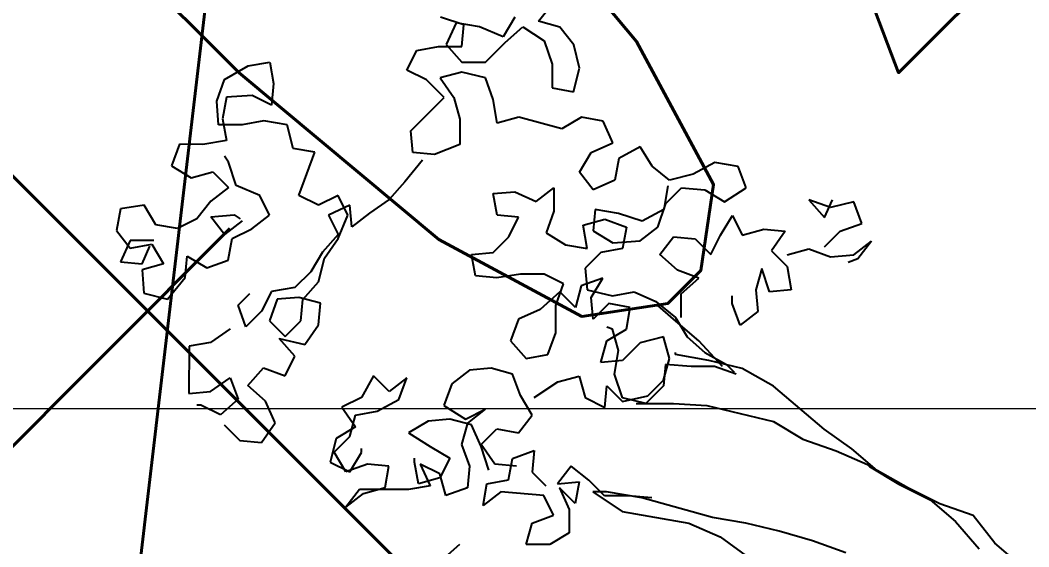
# Model space of a CAD drawing. Header units: millimetres. Extents: x 684983 to 685377, y 990360 to 990509.
# Drawn here: x 685000.111 to 685000.853, y 990435.936 to 990436.324 of the extents above; entities that cross this region are included whole.
import ezdxf

# ---------------------------------------------------------------- set-up
doc = ezdxf.new("R2010")
doc.units = ezdxf.units.MM
doc.header["$PDMODE"] = 35
doc.header["$PDSIZE"] = 0.2
for name, color, linetype, lineweight in [('BD', 1, 'Continuous', 40), ('grid', 8, 'Continuous', 9), ('GRID LEVELS', 7, 'Continuous', 13)]:
    doc.layers.add(name, color=color, linetype=linetype, lineweight=lineweight)
doc.layers.add('dim', color=7, linetype='Continuous')
doc.layers.add('TEAK', color=7, linetype='Continuous')
doc.styles.add('DIM', font='ARIALN.TTF', dxfattribs={"width": 0.8, "height": 1})
doc.styles.get("Standard").update_dxf_attribs({"font": 'RomanS'})
doc.dimstyles.get("Standard").update_dxf_attribs({"dimtxt": 1, "dimasz": 0.18, "dimexe": 0.18, "dimexo": 0.0625, "dimgap": 0.09, "dimtad": 0, "dimrnd": 0.05, "dimzin": 0, "dimdsep": 46, "dimtxsty": 'DIM', "dimcen": 0.09, "dimse1": 1, "dimse2": 1, "dimsd1": 1, "dimsd2": 1, "dimadec": 0, "dimazin": 0, "dimtfac": 1, "dimtix": 1, "dimtofl": 0, "dimtmove": 2, "dimatfit": 3, "dimfxl": 0, "dimtolj": 1, "dimtzin": 0, "dimarcsym": 0})

# ---------------------------------------------------------------- blocks, each defined once
blk = doc.blocks.new('*D19')
at = {"layer": 'Defpoints', "color": 0, "transparency": 16777216}
for p in [(685001.075, 990443.354), (684998.15248, 990425.80009), (684998.99455, 990425.70085)]:
    blk.add_point(p, dxfattribs=at)
at = {"layer": 'dim', "color": 0, "transparency": 16777216, "insert": (684999.19271, 990434.62666), "char_height": 1, "attachment_point": 5, "rotation": 83.27862, "style": 'DIM'}
blk.add_mtext('\\A1;17.80', dxfattribs=at)
blk = doc.blocks.new('A$C25655A80')
at = {"color": 62}
for p, q in [((-0.59955, 1.37521), (-0.59186, 1.38482)), ((-0.63609, 1.37332), (-0.64762, 1.37718)), ((-0.61109, 1.37714), (-0.61687, 1.36754)), ((-0.58898, 1.37232), (-0.59955, 1.37521)), ((-0.63993, 1.37429), (-0.64475, 1.36372)), ((-0.6284, 1.37235), (-0.63993, 1.37429)), ((-0.63706, 1.36275), (-0.63609, 1.37332)), ((-0.61687, 1.36754), (-0.6284, 1.37235)), ((-0.61591, 1.36465), (-0.60725, 1.37233)), ((-0.60725, 1.37233), (-0.59668, 1.3656)), ((-0.58226, 1.36366), (-0.58898, 1.37232)), ((-0.59668, 1.3656), (-0.59285, 1.35406)), ((-0.66398, 1.35124), (-0.65917, 1.36085)), ((-0.65917, 1.36085), (-0.64859, 1.36276)), ((-0.64859, 1.36276), (-0.63706, 1.36275)), ((-0.64475, 1.36372), (-0.63706, 1.35506)), ((-0.62553, 1.35505), (-0.61591, 1.36465)), ((-0.57939, 1.35212), (-0.58226, 1.36366)), ((-0.74185, 1.35323), (-0.73127, 1.35514)), ((-0.73127, 1.35514), (-0.72936, 1.34457)), ((-0.63706, 1.35506), (-0.62553, 1.35505)), ((-0.75339, 1.34651), (-0.74185, 1.35323)), ((-0.65438, 1.34642), (-0.66398, 1.35124)), ((-0.63707, 1.35025), (-0.64765, 1.34738)), ((-0.62554, 1.34736), (-0.63707, 1.35025)), ((-0.59285, 1.35406), (-0.59286, 1.34252)), ((-0.58228, 1.34059), (-0.57939, 1.35212)), ((-0.75724, 1.33594), (-0.75339, 1.34651)), ((-0.64573, 1.33776), (-0.65438, 1.34642)), ((-0.64765, 1.34738), (-0.64093, 1.33776)), ((-0.6217, 1.33678), (-0.62554, 1.34736)), ((-0.72936, 1.34457), (-0.73033, 1.33399)), ((-0.59286, 1.34252), (-0.58228, 1.34059)), ((-0.75629, 1.32441), (-0.75724, 1.33594)), ((-0.75244, 1.33786), (-0.75437, 1.32729)), ((-0.73994, 1.33881), (-0.75244, 1.33786)), ((-0.73033, 1.33399), (-0.73994, 1.33881)), ((-0.66209, 1.32144), (-0.64573, 1.33776)), ((-0.64093, 1.33776), (-0.63805, 1.32718)), ((-0.61979, 1.32524), (-0.6217, 1.33678)), ((-0.75437, 1.32729), (-0.75246, 1.31671)), ((-0.73418, 1.32631), (-0.74476, 1.32439)), ((-0.72265, 1.32437), (-0.73418, 1.32631)), ((-0.63805, 1.32718), (-0.63806, 1.31468)), ((-0.60921, 1.32812), (-0.61979, 1.32524)), ((-0.58807, 1.32233), (-0.60921, 1.32812)), ((-0.57845, 1.32809), (-0.58807, 1.32233)), ((-0.56788, 1.32616), (-0.57845, 1.32809)), ((-0.56308, 1.31558), (-0.56788, 1.32616)), ((-0.74476, 1.32439), (-0.75629, 1.32441)), ((-0.71977, 1.31284), (-0.72265, 1.32437)), ((-0.66114, 1.31086), (-0.66209, 1.32144)), ((-0.75246, 1.31671), (-0.76399, 1.3148)), ((-0.57366, 1.31078), (-0.56308, 1.31558)), ((-0.77553, 1.31481), (-0.77938, 1.30424)), ((-0.76399, 1.3148), (-0.77553, 1.31481)), ((-0.7092, 1.3109), (-0.71977, 1.31284)), ((-0.71691, 1.28976), (-0.7092, 1.3109)), ((-0.65056, 1.30989), (-0.66114, 1.31086)), ((-0.63806, 1.31468), (-0.65056, 1.30989)), ((-0.57944, 1.30117), (-0.57366, 1.31078)), ((-0.54962, 1.31364), (-0.5602, 1.30788)), ((-0.54386, 1.30402), (-0.54962, 1.31364)), ((-0.7515, 1.30614), (-0.75342, 1.30902)), ((-0.74767, 1.2946), (-0.7515, 1.30614)), ((-0.65633, 1.30701), (-0.665, 1.29644)), ((-0.5602, 1.30788), (-0.56214, 1.29731)), ((-0.5131, 1.30592), (-0.52368, 1.30016)), ((-0.50157, 1.30398), (-0.5131, 1.30592)), ((-0.77938, 1.30424), (-0.76978, 1.29846)), ((-0.76978, 1.29846), (-0.7592, 1.30134)), ((-0.7592, 1.30134), (-0.75152, 1.29364)), ((-0.57271, 1.29251), (-0.57944, 1.30117)), ((-0.53522, 1.29729), (-0.54386, 1.30402)), ((-0.49773, 1.29341), (-0.50157, 1.30398)), ((-0.665, 1.29644), (-0.67269, 1.2878)), ((-0.56214, 1.29731), (-0.57271, 1.29251)), ((-0.52368, 1.30016), (-0.53522, 1.29729)), ((-0.75152, 1.29364), (-0.76017, 1.28692)), ((-0.73614, 1.28978), (-0.74767, 1.2946)), ((-0.62174, 1.29064), (-0.61117, 1.29159)), ((-0.61983, 1.28006), (-0.62174, 1.29064)), ((-0.61117, 1.29159), (-0.6006, 1.28677)), ((-0.6006, 1.28677), (-0.59194, 1.29349)), ((-0.59194, 1.29349), (-0.59195, 1.28196)), ((-0.53618, 1.2944), (-0.53812, 1.28287)), ((-0.53715, 1.28575), (-0.52945, 1.29344)), ((-0.52945, 1.29344), (-0.51792, 1.29246)), ((-0.51792, 1.29246), (-0.50831, 1.28669)), ((-0.50831, 1.28669), (-0.49773, 1.29341)), ((-0.76017, 1.28692), (-0.76691, 1.27827)), ((-0.73134, 1.28016), (-0.73614, 1.28978)), ((-0.7073, 1.28495), (-0.71691, 1.28976)), ((-0.69769, 1.28974), (-0.7073, 1.28495)), ((-0.69289, 1.28013), (-0.69769, 1.28974)), ((-0.67269, 1.2878), (-0.68231, 1.28108)), ((-0.54101, 1.27422), (-0.53715, 1.28575)), ((-0.46698, 1.28761), (-0.45929, 1.27895)), ((-0.4564, 1.28376), (-0.46698, 1.28761)), ((-0.45929, 1.27895), (-0.45544, 1.2876)), ((-0.44487, 1.28663), (-0.4564, 1.28376)), ((-0.44103, 1.27605), (-0.44487, 1.28663)), ((-0.8044, 1.28311), (-0.80633, 1.27254)), ((-0.79286, 1.28503), (-0.8044, 1.28311)), ((-0.7871, 1.27541), (-0.79286, 1.28503)), ((-0.69192, 1.28493), (-0.7025, 1.28014)), ((-0.69097, 1.27436), (-0.69192, 1.28493)), ((-0.68231, 1.28108), (-0.69097, 1.27436)), ((-0.59195, 1.28196), (-0.5958, 1.27139)), ((-0.57176, 1.2829), (-0.57273, 1.27233)), ((-0.56023, 1.28097), (-0.57176, 1.2829)), ((-0.5487, 1.27711), (-0.56023, 1.28097)), ((-0.53812, 1.28287), (-0.5487, 1.27711)), ((-0.76691, 1.27827), (-0.77653, 1.27347)), ((-0.76018, 1.27923), (-0.74864, 1.28018)), ((-0.75346, 1.27057), (-0.76018, 1.27923)), ((-0.7448, 1.27729), (-0.75346, 1.27057)), ((-0.74864, 1.28018), (-0.74576, 1.27825)), ((-0.74, 1.27344), (-0.73134, 1.28016)), ((-0.7025, 1.28014), (-0.6977, 1.27052)), ((-0.69771, 1.2686), (-0.69289, 1.28013)), ((-0.60926, 1.27909), (-0.61983, 1.28006)), ((-0.61407, 1.26948), (-0.60926, 1.27909)), ((-0.57754, 1.27522), (-0.56696, 1.27809)), ((-0.56696, 1.27809), (-0.55639, 1.27423)), ((-0.51025, 1.27035), (-0.50447, 1.27995)), ((-0.50447, 1.27995), (-0.49968, 1.27034)), ((-0.45161, 1.27222), (-0.44103, 1.27605)), ((-0.80633, 1.27254), (-0.79961, 1.26388)), ((-0.77653, 1.27347), (-0.7871, 1.27541)), ((-0.74962, 1.26864), (-0.74, 1.27344)), ((-0.5958, 1.27139), (-0.5862, 1.26561)), ((-0.57562, 1.26368), (-0.57754, 1.27522)), ((-0.57273, 1.27233), (-0.56312, 1.26655)), ((-0.55639, 1.27423), (-0.55832, 1.26366)), ((-0.54967, 1.2675), (-0.54101, 1.27422)), ((-0.49968, 1.27034), (-0.4891, 1.27321)), ((-0.4891, 1.27321), (-0.47853, 1.27224)), ((-0.47853, 1.27224), (-0.48526, 1.26263)), ((-0.45931, 1.26453), (-0.45161, 1.27222)), ((-0.7996, 1.26773), (-0.80442, 1.25716)), ((-0.79961, 1.26388), (-0.78903, 1.2658)), ((-0.78807, 1.26772), (-0.7996, 1.26773)), ((-0.78903, 1.2658), (-0.78327, 1.25618)), ((-0.75155, 1.25807), (-0.74962, 1.26864)), ((-0.6977, 1.27052), (-0.7054, 1.26187)), ((-0.70444, 1.25899), (-0.69771, 1.2686)), ((-0.62177, 1.2618), (-0.61407, 1.26948)), ((-0.56312, 1.26655), (-0.54967, 1.2675)), ((-0.54006, 1.26076), (-0.53332, 1.26941)), ((-0.53332, 1.26941), (-0.52275, 1.26844)), ((-0.52275, 1.26844), (-0.51507, 1.26074)), ((-0.51507, 1.26074), (-0.51025, 1.27035)), ((-0.44489, 1.26067), (-0.43623, 1.2674)), ((-0.43623, 1.2674), (-0.44297, 1.25875)), ((-0.79385, 1.25619), (-0.78999, 1.26484)), ((-0.7054, 1.26187), (-0.71118, 1.25227)), ((-0.63234, 1.26085), (-0.62177, 1.2618)), ((-0.63043, 1.25027), (-0.63234, 1.26085)), ((-0.5862, 1.26561), (-0.57562, 1.26368)), ((-0.5689, 1.26175), (-0.57659, 1.25407)), ((-0.55832, 1.26366), (-0.5689, 1.26175)), ((-0.48526, 1.26263), (-0.47758, 1.25494)), ((-0.47757, 1.2607), (-0.467, 1.26358)), ((-0.467, 1.26358), (-0.45643, 1.25972)), ((-0.80442, 1.25716), (-0.79385, 1.25619)), ((-0.78327, 1.25618), (-0.79385, 1.2533)), ((-0.7727, 1.24944), (-0.77173, 1.26001)), ((-0.77173, 1.26001), (-0.76213, 1.25424)), ((-0.76213, 1.25424), (-0.75155, 1.25807)), ((-0.70734, 1.24746), (-0.70444, 1.25899)), ((-0.53141, 1.25306), (-0.54006, 1.26076)), ((-0.45643, 1.25972), (-0.44489, 1.26067)), ((-0.44297, 1.25875), (-0.44778, 1.25683)), ((-0.79385, 1.2533), (-0.7929, 1.24177)), ((-0.71118, 1.25227), (-0.71888, 1.24458)), ((-0.60832, 1.25121), (-0.61986, 1.2493)), ((-0.59678, 1.2512), (-0.60832, 1.25121)), ((-0.58718, 1.24638), (-0.59678, 1.2512)), ((-0.57659, 1.25407), (-0.57564, 1.24349)), ((-0.52084, 1.24921), (-0.53141, 1.25306)), ((-0.49008, 1.25399), (-0.49297, 1.24341)), ((-0.48624, 1.24245), (-0.49008, 1.25399)), ((-0.47758, 1.25494), (-0.47567, 1.2434)), ((-0.78137, 1.23887), (-0.7727, 1.24944)), ((-0.71504, 1.23881), (-0.70734, 1.24746)), ((-0.61986, 1.2493), (-0.63043, 1.25027)), ((-0.59103, 1.23581), (-0.58718, 1.24638)), ((-0.56795, 1.24925), (-0.57853, 1.24542)), ((-0.57372, 1.23964), (-0.56795, 1.24925)), ((-0.5295, 1.24153), (-0.52084, 1.24921)), ((-0.7929, 1.24177), (-0.78137, 1.23887)), ((-0.74676, 1.23596), (-0.74099, 1.24172)), ((-0.73041, 1.24267), (-0.73523, 1.23306)), ((-0.71888, 1.24458), (-0.73041, 1.24267)), ((-0.5891, 1.24254), (-0.59872, 1.2339)), ((-0.58142, 1.23484), (-0.5891, 1.24254)), ((-0.57853, 1.24542), (-0.58142, 1.23484)), ((-0.57564, 1.24349), (-0.56315, 1.2406)), ((-0.56315, 1.2406), (-0.55257, 1.24251)), ((-0.55257, 1.24251), (-0.542, 1.23769)), ((-0.52951, 1.22999), (-0.5295, 1.24153)), ((-0.49297, 1.24341), (-0.49202, 1.23284)), ((-0.47567, 1.2434), (-0.48624, 1.24245)), ((-0.72753, 1.23882), (-0.73139, 1.22825)), ((-0.71696, 1.23977), (-0.72753, 1.23882)), ((-0.70639, 1.23688), (-0.71696, 1.23977)), ((-0.71601, 1.22824), (-0.71504, 1.23881)), ((-0.70736, 1.22631), (-0.70639, 1.23688)), ((-0.57277, 1.22907), (-0.57372, 1.23964)), ((-0.56507, 1.23675), (-0.57277, 1.22907)), ((-0.5545, 1.23482), (-0.56507, 1.23675)), ((-0.542, 1.23769), (-0.5324, 1.22999)), ((-0.50451, 1.2367), (-0.50451, 1.24054)), ((-0.50068, 1.22612), (-0.50451, 1.2367)), ((-0.74293, 1.22538), (-0.74676, 1.23596)), ((-0.73523, 1.23306), (-0.74293, 1.22538)), ((-0.59872, 1.2339), (-0.6093, 1.2291)), ((-0.59104, 1.22236), (-0.59103, 1.23581)), ((-0.55643, 1.22425), (-0.5545, 1.23482)), ((-0.53336, 1.22903), (-0.54104, 1.23577)), ((-0.49202, 1.23284), (-0.50068, 1.22612)), ((-0.73139, 1.22825), (-0.7237, 1.22055)), ((-0.7237, 1.22055), (-0.71601, 1.22824)), ((-0.71409, 1.2167), (-0.70736, 1.22631)), ((-0.6093, 1.2291), (-0.61316, 1.21853)), ((-0.52087, 1.21845), (-0.53336, 1.22903)), ((-0.5324, 1.22999), (-0.52664, 1.22037)), ((-0.75062, 1.22442), (-0.76024, 1.2177)), ((-0.5949, 1.21179), (-0.59104, 1.22236)), ((-0.56316, 1.22425), (-0.56605, 1.22522)), ((-0.56605, 1.21849), (-0.55643, 1.22425)), ((-0.56029, 1.21368), (-0.56316, 1.22425)), ((-0.76024, 1.2177), (-0.77081, 1.21579)), ((-0.72659, 1.2196), (-0.71409, 1.2167)), ((-0.71891, 1.21094), (-0.72659, 1.2196)), ((-0.61316, 1.21853), (-0.60547, 1.20987)), ((-0.56895, 1.20792), (-0.56605, 1.21849)), ((-0.54971, 1.21751), (-0.55837, 1.20887)), ((-0.53817, 1.22038), (-0.54971, 1.21751)), ((-0.5353, 1.20981), (-0.53817, 1.22038)), ((-0.52664, 1.22037), (-0.51799, 1.21268)), ((-0.50935, 1.20594), (-0.52087, 1.21845)), ((-0.77081, 1.21579), (-0.77083, 1.19272)), ((-0.60547, 1.20987), (-0.5949, 1.21179)), ((-0.56222, 1.20214), (-0.56029, 1.21368)), ((-0.51799, 1.21268), (-0.50742, 1.2069)), ((-0.72372, 1.20133), (-0.71891, 1.21094)), ((-0.55837, 1.20887), (-0.56895, 1.20792)), ((-0.53722, 1.20693), (-0.5382, 1.19635)), ((-0.53819, 1.19924), (-0.5353, 1.20981)), ((-0.52473, 1.20595), (-0.53722, 1.20693)), ((-0.50742, 1.2069), (-0.50358, 1.20305)), ((-0.74199, 1.19654), (-0.73429, 1.20518)), ((-0.73429, 1.20518), (-0.72372, 1.20133)), ((-0.63336, 1.20413), (-0.64201, 1.19741)), ((-0.62278, 1.20508), (-0.63336, 1.20413)), ((-0.61221, 1.20219), (-0.62278, 1.20508)), ((-0.60837, 1.19161), (-0.61221, 1.20219)), ((-0.55839, 1.1906), (-0.56222, 1.20214)), ((-0.51319, 1.20594), (-0.52473, 1.20595)), ((-0.50262, 1.20209), (-0.51319, 1.20594)), ((-0.76026, 1.19367), (-0.75064, 1.20039)), ((-0.75064, 1.20039), (-0.7468, 1.18981)), ((-0.68046, 1.20129), (-0.68624, 1.19072)), ((-0.67278, 1.19359), (-0.68046, 1.20129)), ((-0.66412, 1.20031), (-0.67278, 1.19359)), ((-0.66798, 1.18974), (-0.66412, 1.20031)), ((-0.64201, 1.19741), (-0.64587, 1.18684)), ((-0.60165, 1.19064), (-0.5901, 1.19832)), ((-0.5901, 1.19832), (-0.57953, 1.2012)), ((-0.57953, 1.2012), (-0.57665, 1.19062)), ((-0.54589, 1.19155), (-0.53819, 1.19924)), ((-0.77083, 1.19272), (-0.76026, 1.19367)), ((-0.73335, 1.18884), (-0.74199, 1.19654)), ((-0.60262, 1.18199), (-0.60837, 1.19161)), ((-0.56704, 1.1858), (-0.56607, 1.19638)), ((-0.56607, 1.19638), (-0.55839, 1.18868)), ((-0.5382, 1.19635), (-0.54685, 1.18771)), ((-0.76507, 1.18695), (-0.76699, 1.18695)), ((-0.75546, 1.18213), (-0.76507, 1.18695)), ((-0.7468, 1.18981), (-0.75546, 1.18213)), ((-0.72855, 1.17826), (-0.73335, 1.18884)), ((-0.68624, 1.19072), (-0.69586, 1.18592)), ((-0.67856, 1.18398), (-0.66798, 1.18974)), ((-0.64587, 1.18684), (-0.6353, 1.1801)), ((-0.57665, 1.19062), (-0.56704, 1.1858)), ((-0.55839, 1.18868), (-0.54589, 1.19155)), ((-0.54685, 1.18771), (-0.55839, 1.1906)), ((-0.55166, 1.18771), (-0.5334, 1.1877)), ((-0.5334, 1.1877), (-0.51706, 1.18672)), ((-0.51706, 1.18672), (-0.48438, 1.179)), ((-0.69586, 1.18592), (-0.68914, 1.1763)), ((-0.69203, 1.1715), (-0.68913, 1.18207)), ((-0.68913, 1.18207), (-0.67856, 1.18398)), ((-0.6353, 1.1801), (-0.62568, 1.1849)), ((-0.62568, 1.1849), (-0.63434, 1.17818)), ((-0.60935, 1.17335), (-0.60262, 1.18199)), ((-0.75354, 1.17732), (-0.74586, 1.16963)), ((-0.73529, 1.16865), (-0.72855, 1.17826)), ((-0.65357, 1.17915), (-0.66319, 1.1734)), ((-0.64299, 1.18011), (-0.65357, 1.17915)), ((-0.63242, 1.17721), (-0.64299, 1.18011)), ((-0.63434, 1.17818), (-0.63724, 1.1676)), ((-0.62762, 1.16663), (-0.63242, 1.17721)), ((-0.48438, 1.179), (-0.46997, 1.17033)), ((-0.68914, 1.1763), (-0.69876, 1.17054)), ((-0.66319, 1.1734), (-0.65262, 1.16666)), ((-0.62762, 1.1676), (-0.61993, 1.17528)), ((-0.61993, 1.17528), (-0.60935, 1.17335)), ((-0.74586, 1.16963), (-0.73529, 1.16865)), ((-0.69876, 1.17054), (-0.70165, 1.15901)), ((-0.69972, 1.16382), (-0.69203, 1.1715)), ((-0.63724, 1.1676), (-0.6334, 1.15703)), ((-0.6209, 1.15798), (-0.62762, 1.1676)), ((-0.46997, 1.17033), (-0.45363, 1.16455)), ((-0.69396, 1.1542), (-0.69972, 1.16382)), ((-0.69204, 1.1542), (-0.68627, 1.1638)), ((-0.68627, 1.1638), (-0.68626, 1.16573)), ((-0.65262, 1.16666), (-0.64301, 1.16088)), ((-0.62379, 1.15509), (-0.62762, 1.16663)), ((-0.61225, 1.16085), (-0.60167, 1.16469)), ((-0.60167, 1.16469), (-0.60264, 1.15411)), ((-0.45363, 1.16455), (-0.43826, 1.15781)), ((-0.70165, 1.15901), (-0.69204, 1.1542)), ((-0.68339, 1.15803), (-0.69396, 1.1542)), ((-0.67281, 1.15706), (-0.68339, 1.15803)), ((-0.67475, 1.14649), (-0.67281, 1.15706)), ((-0.66031, 1.15897), (-0.66031, 1.1609)), ((-0.6584, 1.1484), (-0.66031, 1.15897)), ((-0.65743, 1.15801), (-0.65264, 1.14743)), ((-0.64782, 1.15319), (-0.65743, 1.15801)), ((-0.64301, 1.16088), (-0.64783, 1.15127)), ((-0.6334, 1.15703), (-0.63437, 1.14645)), ((-0.61033, 1.157), (-0.6209, 1.15798)), ((-0.61418, 1.15028), (-0.61225, 1.16085)), ((-0.43826, 1.15781), (-0.43729, 1.15685)), ((-0.64495, 1.14262), (-0.64782, 1.15319)), ((-0.60264, 1.15411), (-0.59592, 1.14738)), ((-0.58341, 1.15698), (-0.59015, 1.14833)), ((-0.57477, 1.15024), (-0.58341, 1.15698)), ((-0.43729, 1.15685), (-0.42288, 1.14818)), ((-0.65264, 1.14743), (-0.66321, 1.14552)), ((-0.64783, 1.15127), (-0.6584, 1.1484)), ((-0.62669, 1.13779), (-0.62476, 1.14837)), ((-0.62476, 1.14837), (-0.61418, 1.15028)), ((-0.59015, 1.14833), (-0.57957, 1.14929)), ((-0.57957, 1.14929), (-0.58151, 1.13871)), ((-0.56708, 1.14255), (-0.57477, 1.15024)), ((-0.42288, 1.14818), (-0.40751, 1.14048)), ((-0.68724, 1.14554), (-0.69398, 1.13689)), ((-0.69398, 1.13689), (-0.68532, 1.14362)), ((-0.66321, 1.14552), (-0.68724, 1.14554)), ((-0.68532, 1.14362), (-0.67475, 1.14649)), ((-0.63437, 1.14645), (-0.64495, 1.14262)), ((-0.61803, 1.14452), (-0.62669, 1.13779)), ((-0.59688, 1.14257), (-0.61803, 1.14452)), ((-0.59209, 1.13296), (-0.59688, 1.14257)), ((-0.58919, 1.14641), (-0.58439, 1.13583)), ((-0.58151, 1.13871), (-0.58919, 1.14641)), ((-0.56612, 1.14447), (-0.57285, 1.14447)), ((-0.57285, 1.14447), (-0.55844, 1.13485)), ((-0.55555, 1.14254), (-0.56708, 1.14255)), ((-0.54882, 1.14157), (-0.56612, 1.14447)), ((-0.54401, 1.14156), (-0.55555, 1.14254)), ((-0.51422, 1.13192), (-0.54882, 1.14157)), ((-0.40751, 1.14048), (-0.39502, 1.12989)), ((-0.60266, 1.12912), (-0.59209, 1.13296)), ((-0.58439, 1.13583), (-0.5844, 1.1243)), ((-0.55844, 1.13485), (-0.52576, 1.12905)), ((-0.60556, 1.11855), (-0.60266, 1.12912)), ((-0.52576, 1.12905), (-0.51039, 1.12231)), ((-0.49788, 1.12902), (-0.51422, 1.13192)), ((-0.48154, 1.12516), (-0.49788, 1.12902)), ((-0.39502, 1.12989), (-0.3835, 1.11642)), ((-0.5844, 1.1243), (-0.59402, 1.11854)), ((-0.46521, 1.12034), (-0.48154, 1.12516)), ((-0.63824, 1.11858), (-0.6469, 1.1109)), ((-0.59402, 1.11854), (-0.60556, 1.11855)), ((-0.51039, 1.12231), (-0.49598, 1.11172)), ((-0.44887, 1.11456), (-0.46521, 1.12034))]:
    blk.add_line(p, q, dxfattribs=at)
for p, q in [((-0.53241, 1.21173), (-0.53241, 1.21269)), ((-0.51607, 1.20883), (-0.53241, 1.21173)), ((-0.49974, 1.20497), (-0.51607, 1.20883)), ((-0.48436, 1.1963), (-0.49974, 1.20497)), ((-0.45939, 1.17513), (-0.48436, 1.1963)), ((-0.44594, 1.16551), (-0.45939, 1.17513)), ((-0.43345, 1.15492), (-0.44594, 1.16551)), ((-0.41808, 1.14625), (-0.43345, 1.15492)), ((-0.4027, 1.13855), (-0.41808, 1.14625)), ((-0.38637, 1.13277), (-0.4027, 1.13855)), ((-0.37581, 1.1193), (-0.38637, 1.13277)), ((-0.36332, 1.10871), (-0.37581, 1.1193))]:
    blk.add_line(p, q)
blk = doc.blocks.new('TR')
blk.add_blockref('A$C25655A80', (0.01921, 0.01485, 1.34531))

msp = doc.modelspace()

# ---------------------------------------------------------------- linework, layer by layer
at = {"layer": 'BD'}
msp.add_line((684998.99455, 990425.70085), (685001.075, 990443.354), dxfattribs=at)
at = {"layer": 'grid'}
msp.add_line((685085.19566, 990436.03806), (684982.76357, 990436.03806), dxfattribs=at)

# ---------------------------------------------------------------- block references
at = {"layer": 'TEAK', "xscale": 1.5, "yscale": 1.5, "zscale": 1.5}
msp.add_blockref('TR', (685001.363, 990434.238, 99.434), dxfattribs=at)

# ---------------------------------------------------------------- texts
at = {"layer": 'GRID LEVELS', "width": 0.5}
msp.add_text('99.402', height=0.8, rotation=45, dxfattribs=at).set_placement((684999.62998, 990435.15777, 99.40238))

# ---------------------------------------------------------------- dimensions: what is measured, and where the dimension line sits
at = {"layer": 'dim'}
dim = msp.add_aligned_dim(p1=(685001.075, 990443.354), p2=(684998.99455, 990425.70085), distance=-0.8479, dimstyle='Standard', dxfattribs=at)
dim.commit()
dim.dimension.update_dxf_attribs({"geometry": '*D19', "text_midpoint": (684999.19271, 990434.62666)})

doc.saveas('drawing.dxf')
